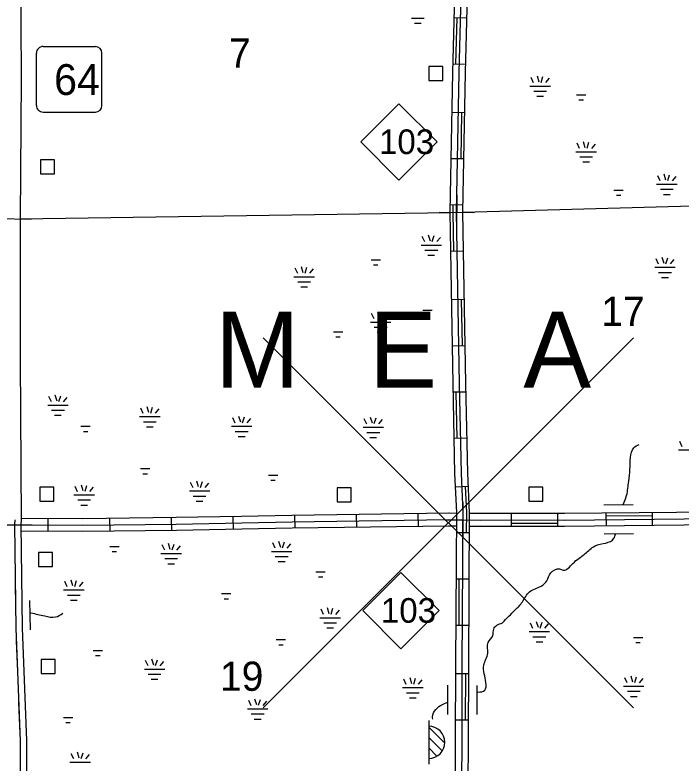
# Model space of a CAD drawing. Extents: x 2421733 to 2717414, y 780717 to 970007.
# Drawn here: x 2522740 to 2534143, y 871161 to 883973 of the extents above; entities that cross this region are included whole.
import ezdxf

# ---------------------------------------------------------------- set-up
doc = ezdxf.new("R2010")
doc.units = 0
for name, color, linetype in [('CR RTE', 7, 'Continuous'), ('CR SYM', 7, 'Continuous'), ('DWELLING', 7, 'Continuous'), ('GRAVEL PIT', 7, 'Continuous'), ('HYDRO', 7, 'Continuous'), ('QUAD BASE SYM', 7, 'Continuous'), ('SECTION', 7, 'Continuous'), ('SECTION CORNER BASE', 7, 'Continuous'), ('SWAMP', 7, 'Continuous'), ('TH RTE', 7, 'Continuous'), ('TH SYM', 7, 'Continuous'), ('TOWNSHIP NAME', 7, 'Continuous'), ('TOWNSHIP ROAD', 7, 'Continuous')]:
    doc.layers.add(name, color=color, linetype=linetype)

msp = doc.modelspace()

# ---------------------------------------------------------------- linework, layer by layer
at = {"layer": 'CR RTE'}
for p, q in [((2530479.511, 883916.855), (2530259.604, 883922.662)), ((2530458.605, 883125.131), (2530238.698, 883130.938)), ((2530442.022, 882298.141), (2530222.077, 882302.267)), ((2530427.168, 881506.281), (2530207.223, 881510.406)), ((2530412.314, 880714.42), (2530192.369, 880718.546)), ((2530421.59, 879926.506), (2530201.639, 879922.703)), ((2530435.546, 879098.546), (2530215.593, 879094.898)), ((2530448.681, 878306.655), (2530228.727, 878303.007)), ((2530462.534, 877515.336), (2530242.601, 877510.571)), ((2530479.689, 876723.522), (2530259.756, 876718.757)), ((2530503.132, 875898.602), (2530283.383, 875888.446)), ((2530521.596, 875101.363), (2530301.616, 875102.638)), ((2530517.005, 874309.376), (2530297.024, 874310.652)), ((2530512.413, 873517.39), (2530292.433, 873518.665)), ((2530507.97, 872689.673), (2530287.987, 872690.406)), ((2530147.321, 872493.303), (2530145.657, 871993.305)), ((2530647.319, 872491.639), (2530645.655, 871991.641)), ((2530505.332, 871897.678), (2530285.35, 871898.41))]:
    msp.add_line(p, q, dxfattribs=at)
for points in [[(2530413.638, 875452.565), (2530382.708, 876121.776), (2530349.455, 877656.62), (2530317.12, 879606.154), (2530300.043, 880593.95), (2530344.944, 882987.616), (2530391.38, 884746.202), (2530423.145, 885849.79)], [(2528990.588, 864748.309), (2528975.547, 866368.365), (2528973.446, 868038.259), (2528952.411, 870023.665), (2530162.095, 870065.009), (2530275.187, 870081.657), (2530284.296, 871582.05), (2530288.466, 872834.347), (2530303.631, 875450.343), (2530272.771, 876118.045), (2530239.483, 877654.517), (2530207.144, 879604.291), (2530190.033, 880594.031), (2530234.979, 882990.099), (2530281.43, 884749.236), (2530309.903, 885738.439)], [(2529210.58, 864748.392), (2529195.529, 866369.525), (2529193.428, 868039.563), (2529174.659, 869811.149), (2530181.933, 869845.575), (2530494.021, 869891.517), (2530504.278, 871581.016), (2530508.448, 872833.343), (2530523.645, 875454.787), (2530492.645, 876125.507), (2530459.427, 877658.723), (2530427.096, 879608.017), (2530410.053, 880593.869), (2530454.909, 882985.133), (2530501.33, 884743.168), (2530530.095, 885742.547)], [(2530288.673, 883129.618), (2530309.579, 883921.342)], [(2530377.176, 881507.219), (2530392.03, 882299.079)], [(2530251.624, 879923.567), (2530240.033, 880593.994), (2530242.353, 880717.609)], [(2530398.688, 878305.826), (2530385.553, 879097.717)], [(2530309.737, 876719.84), (2530292.582, 877511.654)], [(2530471.597, 875101.653), (2530473.638, 875453.777), (2530453.185, 875896.294)], [(2530172.014, 869955.292), (2530384.604, 869986.587), (2530394.287, 871581.533), (2530398.457, 872833.845), (2530413.638, 875452.565)], [(2530342.424, 873518.375), (2530347.016, 874310.362)], [(2530455.333, 871897.844), (2530457.97, 872689.84)]]:
    msp.add_lwpolyline(points, dxfattribs=at)
at = {"layer": 'CR SYM'}
for p, q in [((2529314.367, 882452.568), (2528662.287, 881800.488)), ((2529969.087, 881800.488), (2529314.367, 882452.568)), ((2528662.287, 881800.488), (2529314.367, 881145.768)), ((2529314.367, 881145.768), (2529969.087, 881800.488)), ((2529346.995, 874426.028), (2528694.915, 873773.948)), ((2530001.715, 873773.948), (2529346.995, 874426.028)), ((2528694.915, 873773.948), (2529346.995, 873119.228)), ((2529346.995, 873119.228), (2530001.715, 873773.948))]:
    msp.add_line(p, q, dxfattribs=at)
at = {"layer": 'DWELLING'}
for points in [[(2529826.354, 883089.693), (2529826.354, 882849.693), (2530066.354, 882849.693), (2530066.354, 883089.693)], [(2523176.707, 881493.311), (2523176.707, 881253.311), (2523416.707, 881253.311), (2523416.707, 881493.311)], [(2523165.507, 875886.265), (2523165.507, 875646.265), (2523405.507, 875646.265), (2523405.507, 875886.265)], [(2528258.363, 875874.424), (2528258.363, 875634.424), (2528498.363, 875634.424), (2528498.363, 875874.424)], [(2531538.276, 875883.534), (2531538.276, 875643.534), (2531778.276, 875643.534), (2531778.276, 875883.534)], [(2523143.94, 874768.597), (2523143.94, 874528.597), (2523383.94, 874528.597), (2523383.94, 874768.597)], [(2523190.426, 872935.911), (2523190.426, 872695.911), (2523430.426, 872695.911), (2523430.426, 872935.911)]]:
    msp.add_lwpolyline(points, close=True, dxfattribs=at)
at = {"layer": 'GRAVEL PIT'}
for p, q in [((2529823.364, 871891.028), (2529823.364, 871141.028)), ((2530098.996, 871500.294), (2529822.687, 871776.603)), ((2530052.313, 871368.344), (2529824.325, 871596.332)), ((2529963.924, 871279.955), (2529824.144, 871419.736))]:
    msp.add_line(p, q, dxfattribs=at)
msp.add_arc((2529823.364, 871516.028), 275, 270, 90, dxfattribs=at)
at = {"layer": 'HYDRO'}
for points in [[(2533152.426, 875589.229), (2533210.42, 875745.085), (2533246.944, 875986.14), (2533268.858, 876190.672), (2533276.162, 876395.204), (2533334.6, 876559.56), (2533425.909, 876617.998)], [(2531085.526, 873563.616), (2531303.883, 873784.158), (2531428.067, 873922.49), (2531548.191, 874092.879), (2531746.666, 874191.183), (2531844.836, 874283.413), (2531912.851, 874417.703), (2532061.214, 874485.921), (2532125.443, 874465.923), (2532289.791, 874578.232), (2532504.209, 874748.679), (2532670.536, 874879.022), (2532994.931, 875010.963), (2533020.311, 875080.758)], [(2523014.011, 873731.848), (2523249.549, 873681.131), (2523433.674, 873663.334), (2523560.485, 873726.242)], [(2530665.732, 872376.165), (2530781.604, 872406.836), (2530803.518, 872538.321), (2530774.299, 872691.72), (2530766.995, 872837.814), (2530832.737, 873042.346), (2530840.042, 873224.963), (2530920.394, 873341.839), (2530935.217, 873455.324), (2531085.526, 873563.616)], [(2529891.104, 871915.078), (2529890.43, 871953.944), (2530058.438, 872165.781), (2530146.094, 872202.304)]]:
    msp.add_spline(points, degree=3, dxfattribs=at)
at = {"layer": 'QUAD BASE SYM'}
for p, q in [((2526991.209, 878443.622), (2533327.209, 872107.622)), ((2526991.209, 872107.622), (2533327.209, 878443.622)), ((2530159.209, 875275.622), (2530159.209, 875275.622))]:
    msp.add_line(p, q, dxfattribs=at)
at = {"layer": 'SECTION'}
for points in [[(2530410.111, 880596.943), (2535575.316, 880737.396)], [(2522827.485, 880481.522), (2530190, 880592.294)]]:
    msp.add_lwpolyline(points, dxfattribs=at)
at = {"layer": 'SECTION CORNER BASE'}
for p, q in [((2530302.156, 880893.943), (2530297.93, 880293.957)), ((2530000.05, 880596.063), (2530600.036, 880591.837)), ((2530300.043, 880593.95), (2530300.043, 880593.95)), ((2522417.522, 880484.877), (2523017.438, 880474.857)), ((2530405.241, 875624.266), (2530401.015, 875024.28)), ((2530103.135, 875326.386), (2530703.121, 875322.16)), ((2530403.128, 875324.273), (2530403.128, 875324.273)), ((2522431.694, 875242.979), (2523031.694, 875242.293))]:
    msp.add_line(p, q, dxfattribs=at)
at = {"layer": 'SWAMP'}
for p, q in [((2529526.794, 883920.477), (2529746.794, 883920.477)), ((2529579.294, 883832.977), (2529694.294, 883832.977)), ((2531618.751, 882810.371), (2531576.49, 882901.003)), ((2531714.979, 882824.404), (2531683.287, 882924.765)), ((2531746.674, 882817.361), (2531778.366, 882917.722)), ((2531825.905, 882813.84), (2531889.291, 882887.79)), ((2531555.244, 882756.15), (2531905.244, 882756.15)), ((2531620.244, 882668.65), (2531840.244, 882668.65)), ((2532353.244, 882604.464), (2532513.244, 882604.464)), ((2531672.744, 882581.15), (2531787.744, 882581.15)), ((2532395.744, 882516.964), (2532470.744, 882516.964)), ((2532406.369, 881684.879), (2532364.108, 881775.511)), ((2532502.597, 881698.912), (2532470.905, 881799.273)), ((2532534.292, 881691.869), (2532565.984, 881792.23)), ((2532613.523, 881688.348), (2532676.909, 881762.298)), ((2532342.862, 881630.658), (2532692.862, 881630.658)), ((2532407.862, 881543.158), (2532627.862, 881543.158)), ((2532460.362, 881455.658), (2532575.362, 881455.658)), ((2533788.304, 881129.371), (2533746.043, 881220.003)), ((2533884.532, 881143.404), (2533852.84, 881243.765)), ((2533916.227, 881136.361), (2533947.919, 881236.722)), ((2533995.458, 881132.84), (2534058.844, 881206.79)), ((2533724.797, 881075.15), (2534074.797, 881075.15)), ((2532992.722, 880973.077), (2533152.722, 880973.077)), ((2533789.797, 880987.65), (2534009.797, 880987.65)), ((2533035.222, 880885.577), (2533110.222, 880885.577)), ((2533842.297, 880900.15), (2533957.297, 880900.15)), ((2529755.74, 880087.176), (2529713.479, 880177.808)), ((2529851.968, 880101.209), (2529820.276, 880201.57)), ((2529883.663, 880094.166), (2529915.355, 880194.527)), ((2529962.894, 880090.645), (2530026.28, 880164.595)), ((2529692.233, 880032.955), (2530042.233, 880032.955)), ((2529757.233, 879945.455), (2529977.233, 879945.455)), ((2528837.088, 879781.811), (2528997.088, 879781.811)), ((2529809.733, 879857.955), (2529924.733, 879857.955)), ((2533756.503, 879705.092), (2533714.242, 879795.724)), ((2533852.731, 879719.125), (2533821.039, 879819.486)), ((2533884.426, 879712.082), (2533916.118, 879812.443)), ((2533963.657, 879708.561), (2534027.043, 879782.511)), ((2527675.997, 879558.924), (2527644.305, 879659.285)), ((2527707.692, 879551.881), (2527739.384, 879652.242)), ((2528879.588, 879694.311), (2528954.588, 879694.311)), ((2533692.996, 879650.871), (2534042.996, 879650.871)), ((2527579.769, 879544.891), (2527537.508, 879635.523)), ((2527786.923, 879548.36), (2527850.309, 879622.31)), ((2533757.996, 879563.371), (2533977.996, 879563.371)), ((2527516.262, 879490.67), (2527866.262, 879490.67)), ((2527581.262, 879403.17), (2527801.262, 879403.17)), ((2533810.496, 879475.871), (2533925.496, 879475.871)), ((2527633.762, 879315.67), (2527748.762, 879315.67)), ((2528983.824, 878782.069), (2528952.132, 878882.43)), ((2529015.519, 878775.026), (2529047.211, 878875.387)), ((2529720.013, 878919.841), (2529880.013, 878919.841)), ((2528887.596, 878768.036), (2528845.335, 878858.668)), ((2529094.75, 878771.505), (2529158.136, 878845.455)), ((2529762.513, 878832.341), (2529837.513, 878832.341)), ((2528824.089, 878713.815), (2529174.089, 878713.815)), ((2528889.089, 878626.315), (2529109.089, 878626.315)), ((2528190.447, 878548.122), (2528350.447, 878548.122)), ((2528941.589, 878538.815), (2529056.589, 878538.815)), ((2528232.947, 878460.622), (2528307.947, 878460.622)), ((2523364.259, 877345.549), (2523321.998, 877436.181)), ((2523460.487, 877359.582), (2523428.795, 877459.943)), ((2523492.182, 877352.539), (2523523.874, 877452.9)), ((2523571.413, 877349.018), (2523634.799, 877422.968)), ((2523300.752, 877291.328), (2523650.752, 877291.328)), ((2524937.013, 877148.555), (2524894.752, 877239.187)), ((2525033.241, 877162.588), (2525001.549, 877262.949)), ((2525064.936, 877155.545), (2525096.628, 877255.906)), ((2525144.167, 877152.024), (2525207.553, 877225.974)), ((2523365.752, 877203.828), (2523585.752, 877203.828)), ((2523418.252, 877116.328), (2523533.252, 877116.328)), ((2524873.506, 877094.334), (2525223.506, 877094.334)), ((2526605.957, 876997.194), (2526574.265, 877097.555)), ((2526637.652, 876990.151), (2526669.344, 877090.512)), ((2528858.5, 876980.623), (2528826.808, 877080.984)), ((2524938.506, 877006.834), (2525158.506, 877006.834)), ((2526509.729, 876983.161), (2526467.468, 877073.793)), ((2526716.883, 876986.63), (2526780.269, 877060.58)), ((2528762.272, 876966.59), (2528720.011, 877057.222)), ((2528890.195, 876973.58), (2528921.887, 877073.941)), ((2528969.426, 876970.059), (2529032.812, 877044.009)), ((2523867.985, 876927.899), (2524027.985, 876927.899)), ((2523910.485, 876840.399), (2523985.485, 876840.399)), ((2524991.006, 876919.334), (2525106.006, 876919.334)), ((2526446.222, 876928.94), (2526796.222, 876928.94)), ((2526511.222, 876841.44), (2526731.222, 876841.44)), ((2528698.765, 876912.369), (2529048.765, 876912.369)), ((2528763.765, 876824.869), (2528983.765, 876824.869)), ((2526563.722, 876753.94), (2526678.722, 876753.94)), ((2528816.265, 876737.369), (2528931.265, 876737.369)), ((2534164.036, 876577.511), (2534121.775, 876668.143)), ((2534100.529, 876523.29), (2534450.529, 876523.29)), ((2524888.871, 876203.138), (2525048.871, 876203.138)), ((2524931.371, 876115.638), (2525006.371, 876115.638)), ((2527077.778, 876091.64), (2527237.778, 876091.64)), ((2525788.559, 875875.724), (2525746.298, 875966.356)), ((2525884.787, 875889.757), (2525853.095, 875990.118)), ((2525916.482, 875882.714), (2525948.174, 875983.075)), ((2525995.713, 875879.193), (2526059.099, 875953.143)), ((2527120.278, 876004.14), (2527195.278, 876004.14)), ((2523812.37, 875808.58), (2523770.109, 875899.212)), ((2523908.598, 875822.613), (2523876.906, 875922.974)), ((2523940.293, 875815.57), (2523971.985, 875915.931)), ((2524019.524, 875812.049), (2524082.91, 875885.999)), ((2525725.052, 875821.503), (2526075.052, 875821.503)), ((2523748.863, 875754.359), (2524098.863, 875754.359)), ((2523813.863, 875666.859), (2524033.863, 875666.859)), ((2525790.052, 875734.003), (2526010.052, 875734.003)), ((2523866.363, 875579.359), (2523981.363, 875579.359)), ((2525842.552, 875646.503), (2525957.552, 875646.503)), ((2525399.192, 874819.085), (2525367.5, 874919.446)), ((2525430.887, 874812.042), (2525462.579, 874912.403)), ((2527194.19, 874840.427), (2527151.929, 874931.059)), ((2527290.418, 874854.46), (2527258.726, 874954.821)), ((2527322.113, 874847.417), (2527353.805, 874947.778)), ((2527401.344, 874843.896), (2527464.73, 874917.846)), ((2524363.067, 874870.555), (2524523.067, 874870.555)), ((2524405.567, 874783.055), (2524480.567, 874783.055)), ((2525302.964, 874805.052), (2525260.703, 874895.684)), ((2525510.118, 874808.521), (2525573.504, 874882.471)), ((2527130.683, 874786.206), (2527480.683, 874786.206)), ((2525239.457, 874750.831), (2525589.457, 874750.831)), ((2525304.457, 874663.331), (2525524.457, 874663.331)), ((2527195.683, 874698.706), (2527415.683, 874698.706)), ((2525356.957, 874575.831), (2525471.957, 874575.831)), ((2527248.183, 874611.206), (2527363.183, 874611.206)), ((2527891.129, 874435.197), (2528051.129, 874435.197)), ((2523635.577, 874180.259), (2523593.316, 874270.891)), ((2523731.805, 874194.292), (2523700.113, 874294.653)), ((2523763.5, 874187.249), (2523795.192, 874287.61)), ((2523842.731, 874183.728), (2523906.117, 874257.678)), ((2527933.629, 874347.697), (2528008.629, 874347.697)), ((2523572.07, 874126.038), (2523922.07, 874126.038)), ((2523637.07, 874038.538), (2523857.07, 874038.538)), ((2526276.562, 874063.309), (2526436.562, 874063.309)), ((2523689.57, 873951.038), (2523804.57, 873951.038)), ((2526319.062, 873975.809), (2526394.062, 873975.809)), ((2528024.321, 873704.485), (2527982.06, 873795.117)), ((2528120.549, 873718.518), (2528088.857, 873818.879)), ((2528152.244, 873711.475), (2528183.936, 873811.836)), ((2528231.475, 873707.954), (2528294.861, 873781.904)), ((2527960.814, 873650.264), (2528310.814, 873650.264)), ((2528025.814, 873562.764), (2528245.814, 873562.764)), ((2531606.005, 873466.794), (2531563.744, 873557.426)), ((2531702.233, 873480.827), (2531670.541, 873581.188)), ((2531733.928, 873473.784), (2531765.62, 873574.145)), ((2531813.159, 873470.263), (2531876.545, 873544.213)), ((2528078.314, 873475.264), (2528193.314, 873475.264)), ((2531542.498, 873412.573), (2531892.498, 873412.573)), ((2527212.523, 873275.178), (2527372.523, 873275.178)), ((2531607.498, 873325.073), (2531827.498, 873325.073)), ((2531659.998, 873237.573), (2531774.998, 873237.573)), ((2533327.833, 873313.657), (2533487.833, 873313.657)), ((2527255.023, 873187.678), (2527330.023, 873187.678)), ((2533370.333, 873226.157), (2533445.333, 873226.157)), ((2524078.34, 873089.857), (2524238.34, 873089.857)), ((2524120.84, 873002.357), (2524195.84, 873002.357)), ((2525018.479, 872824.221), (2524976.218, 872914.853)), ((2525114.707, 872838.254), (2525083.015, 872938.615)), ((2525146.402, 872831.211), (2525178.094, 872931.572)), ((2525225.633, 872827.69), (2525289.019, 872901.64)), ((2524954.972, 872770), (2525304.972, 872770)), ((2525019.972, 872682.5), (2525239.972, 872682.5)), ((2525072.472, 872595), (2525187.472, 872595)), ((2529438.908, 872506.511), (2529396.647, 872597.143)), ((2529535.136, 872520.544), (2529503.444, 872620.905)), ((2529566.831, 872513.501), (2529598.523, 872613.862)), ((2533222.15, 872532.554), (2533179.889, 872623.186)), ((2533318.378, 872546.587), (2533286.686, 872646.948)), ((2533350.073, 872539.544), (2533381.765, 872639.905)), ((2533429.304, 872536.023), (2533492.69, 872609.973)), ((2529646.062, 872509.98), (2529709.448, 872583.93)), ((2533158.643, 872478.333), (2533508.643, 872478.333)), ((2529375.401, 872452.29), (2529725.401, 872452.29)), ((2529440.401, 872364.79), (2529660.401, 872364.79)), ((2533223.643, 872390.833), (2533443.643, 872390.833)), ((2526783.07, 872143.078), (2526740.809, 872233.71)), ((2526879.298, 872157.111), (2526847.606, 872257.472)), ((2526910.993, 872150.068), (2526942.685, 872250.429)), ((2526990.224, 872146.547), (2527053.61, 872220.497)), ((2529492.901, 872277.29), (2529607.901, 872277.29)), ((2533276.143, 872303.333), (2533391.143, 872303.333)), ((2526719.563, 872088.857), (2527069.563, 872088.857)), ((2526784.563, 872001.357), (2527004.563, 872001.357)), ((2523569.723, 871940.711), (2523729.723, 871940.711)), ((2523612.223, 871853.211), (2523687.223, 871853.211)), ((2526837.063, 871913.857), (2526952.063, 871913.857)), ((2523745.391, 871231.15), (2523703.13, 871321.782)), ((2523841.619, 871245.183), (2523809.927, 871345.544)), ((2523873.314, 871238.14), (2523905.006, 871338.501)), ((2523952.545, 871234.619), (2524015.931, 871308.569)), ((2523681.884, 871176.929), (2524031.884, 871176.929))]:
    msp.add_line(p, q, dxfattribs=at)
at = {"layer": 'TH RTE'}
msp.add_line((2523007.319, 873444.288), (2522994.462, 873944.123), dxfattribs=at)
for points in [[(2522827.739, 885767.943), (2522843.652, 882886.536), (2522827.472, 880479.534), (2522829.068, 878059.186), (2522845.807, 875324.484), (2522841.719, 875240.638), (2522863.684, 873469.175), (2522937.675, 871545.923), (2522941.816, 869899.318), (2522921.586, 867986.241), (2522905.236, 865953.97), (2522903.784, 864682.94), (2522887.518, 862733.248), (2522872.686, 862033.506), (2522865.956, 861384.672), (2522883.244, 860764.662)], [(2522735.799, 875326.827), (2522731.694, 875242.636), (2522753.718, 873466.378), (2522827.688, 871543.67), (2522831.823, 869899.761), (2522811.599, 867987.265), (2522795.245, 865954.475), (2522793.793, 864683.462), (2522777.536, 862734.872), (2522762.706, 862035.242), (2522755.948, 861383.709), (2522773.278, 860762.2), (2522786.42, 859984.329), (2522807.776, 859378.85), (2522821.104, 858763.363), (2522802.625, 858378.487), (2522770.071, 857955.549), (2522745.423, 857434.361), (2522741.164, 857215.851), (2522764.773, 856826.882)], [(2522743.255, 874310.248), (2522749.801, 873782.289)], [(2522761.87, 873254.47), (2522782.168, 872726.86)], [(2522802.466, 872199.25), (2522822.765, 871671.64)]]:
    msp.add_lwpolyline(points, dxfattribs=at)
at = {"layer": 'TH SYM'}
for p, q in [((2523219.933, 883432.359), (2524117.533, 883432.359)), ((2523107.733, 882422.559), (2523107.733, 883320.159)), ((2524229.733, 882422.559), (2524229.733, 883320.159)), ((2523219.933, 882310.359), (2524117.533, 882310.359))]:
    msp.add_line(p, q, dxfattribs=at)
for centre, radius, start, end in [((2523219.623, 883320.469), 111.89, 89.8411917, 180.1588083), ((2524116.338, 883318.964), 113.402, 0.6039639, 89.3960278), ((2523218.804, 882421.429), 111.076, 179.4171389, 270.5828722), ((2524117.169, 882422.924), 112.565, 270.1856417, 359.8143583)]:
    msp.add_arc(centre, radius, start, end, dxfattribs=at)
at = {"layer": 'TOWNSHIP ROAD'}
for p, q in [((2533322.765, 875584.174), (2532822.791, 875579.15)), ((2528581.927, 875417.482), (2528585.169, 875197.521)), ((2529637.812, 875433.045), (2529641.054, 875213.085)), ((2531237.447, 875433.359), (2531237.208, 875213.375)), ((2532029.446, 875432.5), (2532029.207, 875212.516)), ((2532856.181, 875439.472), (2532858.391, 875219.499)), ((2533648.141, 875447.428), (2533650.351, 875227.455)), ((2523304.944, 875348.547), (2523303.377, 875128.569)), ((2524358.666, 875350.221), (2524361.54, 875130.256)), ((2525414.576, 875364.017), (2525417.45, 875144.052)), ((2526469.904, 875382.287), (2526473.795, 875162.338)), ((2527526.046, 875401.918), (2527529.288, 875181.958)), ((2533327.789, 875084.2), (2532827.815, 875079.176))]:
    msp.add_line(p, q, dxfattribs=at)
for points in [[(2530165.755, 875440.827), (2527482.338, 875401.274), (2526620.265, 875384.947), (2525500.104, 875365.134), (2523903.934, 875344.28), (2522845.64, 875351.819)], [(2530299.582, 875437.195), (2530170.442, 875440.796)], [(2535644.082, 875481.988), (2534705.582, 875458.05), (2532149.154, 875432.37), (2530526.781, 875434.131)], [(2522731.694, 875242.636), (2523904.261, 875234.283), (2525501.795, 875255.155), (2526622.279, 875274.973), (2527484.191, 875291.297)], [(2527484.191, 875291.297), (2530167.376, 875330.847)], [(2530167.376, 875330.847), (2530403.128, 875324.273), (2532149.647, 875322.377), (2534707.537, 875348.072), (2535646.887, 875372.032)], [(2533648.643, 875397.43), (2532856.683, 875389.474)], [(2530168.997, 875220.867), (2527486.044, 875181.32), (2526624.293, 875164.999), (2525503.486, 875145.176), (2523904.588, 875124.286), (2522843.068, 875131.848)], [(2530297.307, 875217.189), (2530164.31, 875220.898)], [(2535649.692, 875262.076), (2534709.492, 875238.094), (2532150.14, 875212.384), (2530523.903, 875214.15)], [(2532029.262, 875262.508), (2531237.262, 875263.368)]]:
    msp.add_lwpolyline(points, dxfattribs=at)

# ---------------------------------------------------------------- texts
at = {"layer": 'CR SYM'}
for p in [(2528972.827, 881590.135), (2529005.455, 873563.595)]:
    msp.add_text('103', height=422.4, dxfattribs=at).set_placement(p)
at = {"layer": 'SECTION'}
for s, p in [('7', (2526404.347, 883071.472)), ('17', (2532777.127, 878647.649)), ('19', (2526249.668, 872398.613))]:
    msp.add_text(s, height=500, dxfattribs=at).set_placement(p)
at = {"layer": 'TH SYM'}
msp.add_text('64', height=527.997, dxfattribs=at).set_placement((2523409.635, 882602.899))
at = {"layer": 'TOWNSHIP NAME'}
for s, p in [('M', (2526163.425, 877590.339)), ('E', (2528803.425, 877590.339)), ('A', (2531443.425, 877590.339))]:
    msp.add_text(s, height=1300, dxfattribs=at).set_placement(p)

doc.saveas('drawing.dxf')
